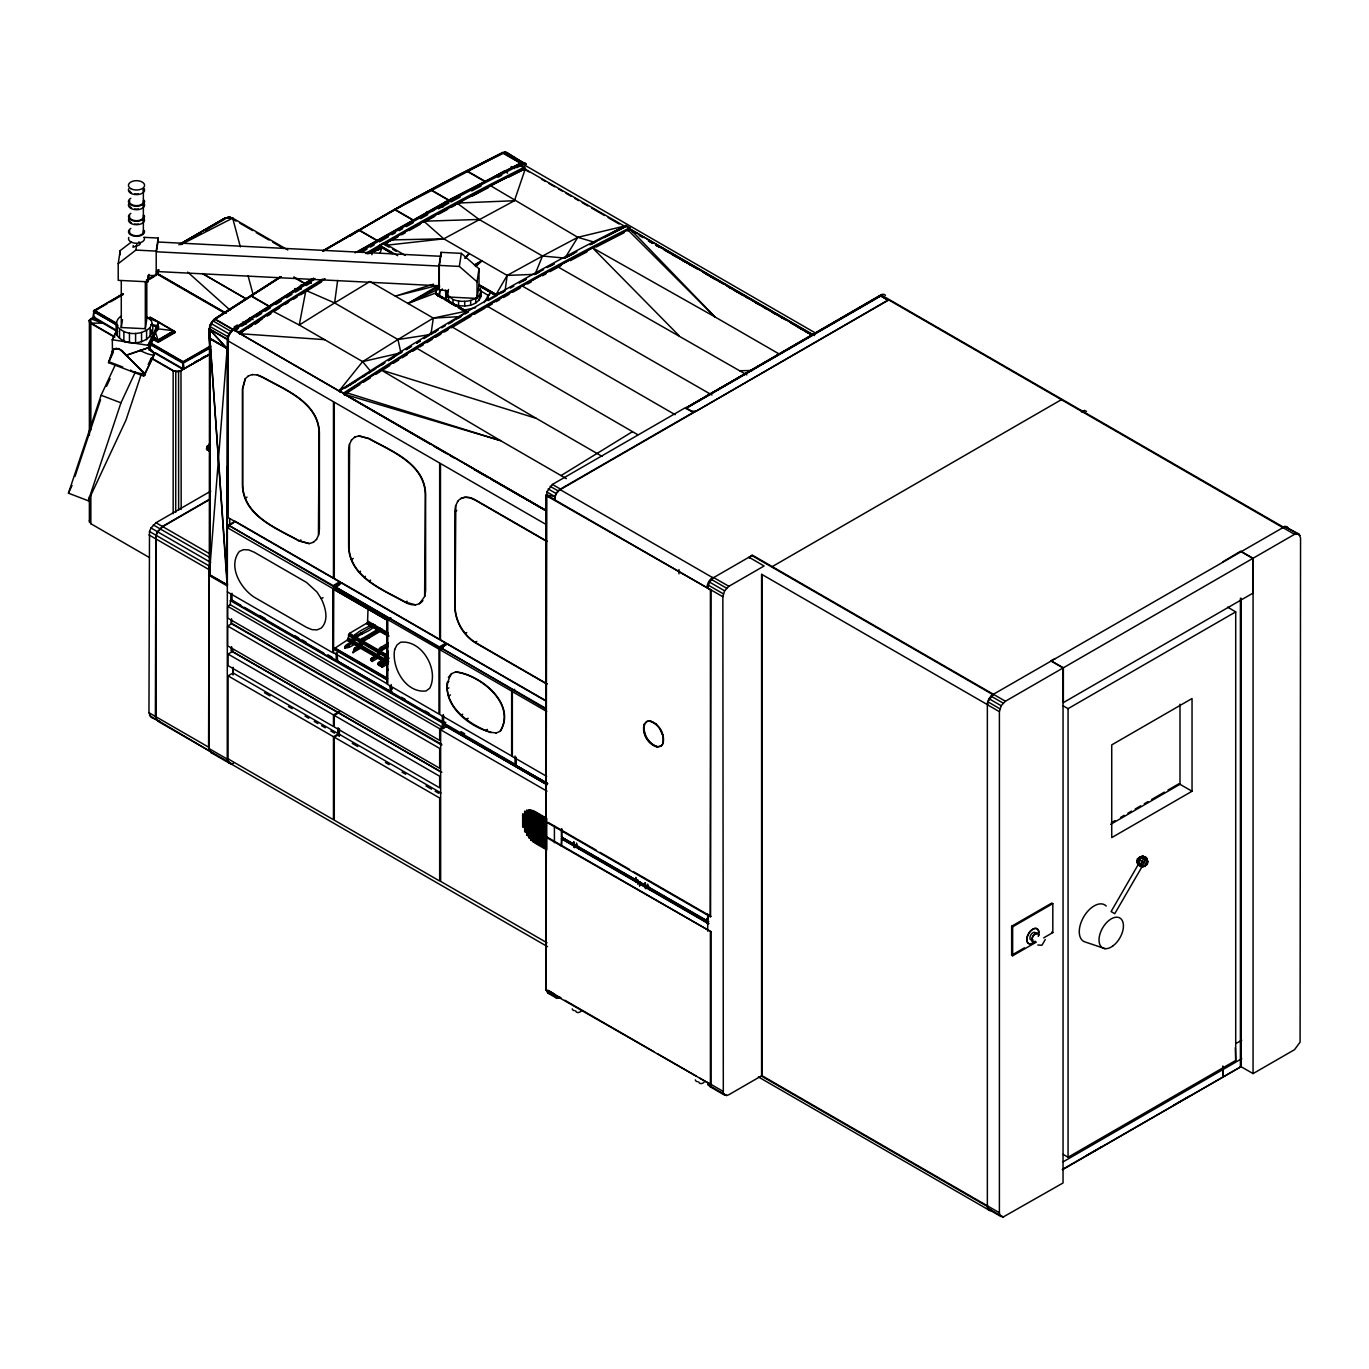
<?xml version="1.0" encoding="UTF-8"?>
<svg xmlns="http://www.w3.org/2000/svg" width="1369" height="1369" viewBox="0 0 1369 1369"><rect width="100%" height="100%" fill="white"/><g stroke="black" fill="none" stroke-linecap="round" stroke-linejoin="round"><path stroke-width="1.5" d="M149.375 557.525L90.85 523.728L89.379 520.562M114.62 337.168L90.85 323.443L89.379 320.278L91.038 323.084L114.825 336.825M112.48 351.696L112.292 339.734L147.938 345.279C150.436 345.125 148.964 349.163 149.409 345.844L158.359 326.267L158.547 327.362L157.675 328.646L157.863 325.754L150.881 324.521M227.459 584.991L209.731 574.74L209.799 338.092L227.459 584.991L209.337 574.826L210.107 559.562M279.601 277.462L214.882 318.926L212.058 321.647L209.286 329.09L227.151 585.162L227.305 466.846M427.214 211.528L427.214 213.838L427.214 211.99M880.951 295.55L685.612 408.338L880.524 295.516L886.992 299.554L880.643 296.08M561.222 846.11L561.632 838.53L708.92 923.562M639.545 885.846L639.597 881.636M524.378 168.37L525.388 168.627L514.436 200.73L443.796 238.822L385.117 245.393L390.61 239.934L423.825 221.213L523.831 168.404L625.171 226.57M209.885 499.052L162.415 526.466L157.452 531.702L155.912 535.211L155.381 716.432L157.76 721.172L230.985 763.372L227.716 761.489L227.254 759.093L227.459 339.238L209.594 328.919L209.337 338.365L227.151 348.701L209.286 329.09L208.995 338.211L218.373 343.448M390.576 241.115L390.61 239.934L443.796 238.822L507.163 275.409L535.005 274.33L538.736 272.311M529.033 171.929L525.354 169.807L525.388 168.627L523.369 168.558L523.334 169.722A3118.377 1800.389 -60 0 0 508.601 177.2M210.159 555.438L209.491 574.381L210.141 557.388M210.176 563.925L209.731 574.74L209.799 338.092L210.176 346.562M210.141 566.082L209.799 574.552L209.714 456.442M466.35 312.218L466.401 311.122L436.232 293.531L436.283 290.194L439.158 285.009L407.979 303.456L436.009 292.915L436.283 290.194L407.979 303.456L437.361 287.524C433.254 297.467 442.273 279.413 437.241 288.534L439.175 285.385M441.759 297.98L435.89 293.941M373.104 624.726L374.764 624.948C370.691 633.744 353.698 632.906 353.887 644.423C346.1 650.72 339.444 647.332 350.875 642.437C353.065 632.221 364.667 629.107 373.155 624.007M379.932 628.679L381.592 628.884L380.77 631.058L363.007 641.513L361.416 647.725L352.877 652.637L354.485 648.239L358.302 645.843L360.406 639.717L379.983 627.96M210.381 345.998L183.189 361.69L182.898 369.271L209.371 354.451M371.889 254.72L372.18 250.595L382.088 247.31L391.26 252.598M516.746 167.702A3118.924 1800.714 -60 0 1 520.511 165.82L520.596 164.725L524.618 167.035L524.515 168.13A3118.924 1800.714 -60 0 0 383.457 244.23M625.804 225.457L590.022 243.648A3120.379 1801.553 -60 0 0 375.705 367.388L339.906 390.507L344.03 393.81A3118.924 1800.714 -60 0 1 629.723 228.863L629.826 227.767L625.804 225.457L625.701 226.552A3118.924 1800.714 -60 0 0 606.929 236.084M300.889 288.705L299.914 286.771L301.026 288.979M300.769 287.404L300.085 288.397L299.64 287.062L299.64 288.91M309.685 283.109L310.438 280.902L311.071 283.195L311.071 281.329M310.712 282.579L309.822 281.552M446.636 726.186L546.351 784.334L446.499 726.751L443.488 724.423L445.798 722.284M239.301 332.735L239.216 333.642L272.722 311.139L325.052 278.711M139.843 350.259C149.255 355.529 162.175 358.507 148.28 347.315M207.66 445.507L207.643 445.729A3.97 2.293 -60 0 0 206.736 449.665M630.151 230.266L630.27 229.188L627.721 229.77C530.796 278.643 436.831 333.317 345.844 392.509L344.44 395.213L345.844 393.673A3118.924 1800.714 -60 0 1 359.927 384.552M318.429 535.005L319.114 433.203C318.412 402.366 284.872 389.857 262.489 377.331L257.304 375.123M349.608 444.463L348.924 546.265C349.625 577.102 383.149 589.611 405.532 602.138L415.577 604.824M424.63 596.336L425.314 494.517C424.612 463.697 391.089 451.171 368.706 438.645L358.661 435.958M547.087 683.867L475.197 642.369C463.526 634.857 455.791 621.458 455.124 607.596L455.809 505.777M239.301 333.403L272.722 311.139L299.263 325.018L334.601 302.943L337.63 280.44M604.208 237.59L624.76 227.083L624.76 226.005L577.804 237.316L542.5 256.037L507.163 275.409L505.058 291.032L495.544 294.13L480.759 286.121L495.646 295.276L499.394 294.044M227.151 585.162L227.545 336.723L232.747 329.245L311.875 278.865M227.459 339.238L228.999 333.848L232.764 329.587L313.689 278.112M239.199 333.078L338.982 391.055L362.631 361.604L397.968 339.529L430.91 334.464L433.323 318.087L369.955 281.501L334.601 302.943L305.869 290.399L299.263 325.018L362.631 361.604L370.948 371.683L362.066 377.057M546.83 491.933L554.873 496.571L546.368 494.979L711.007 590.022L710.408 916.785L545.769 821.742L545.769 495.321L554.411 499.497L556.173 493.559L560.434 489.058L693.535 412.223L685.51 407.586L552.391 484.438L546.83 491.933L545.769 989.924L546.368 836.681L711.007 931.741L711.007 1084.624L545.769 989.924M149.033 274.365L147.903 281.826L118.213 280.337L118.213 263.687L120.181 250.613L131.441 241.971M146.808 280.833L146.808 318.943L145.319 328.731L121.276 327.533L122.474 319.679M118.213 263.687L135.89 250.082L136.746 244.486M147.903 281.826L147.903 275.563L156.203 275.46L156.203 251.109L158.171 238.052L143.967 237.333M156.203 275.46L157.041 269.847M439.038 265.398L441.023 252.341L461.336 253.368L479.013 268.752L479.013 285.385L477.028 298.459L447.338 296.953L447.338 290.69L439.038 289.749L439.038 265.398L459.351 266.425L477.028 281.809L477.028 298.459M439.295 266.082L440.784 256.294L157.931 242.005L156.442 251.793L439.295 266.082L439.295 285.796L156.442 271.507M439.038 289.749L439.603 286.001M447.338 296.953L448.467 289.492M459.351 266.425L461.336 253.368M477.028 281.809L479.013 268.752M160.036 721.617L151.018 717.27L148.964 712.719L149.495 531.497L151.018 527.989L155.98 522.753L210.775 491.129M156.237 719.409L156.237 535.399L157.76 531.891L162.74 526.637L210.21 499.24M229.017 762.995L210.758 752.437L208.584 747.149L209.115 565.927L156.237 535.399M748.946 557.217L764.107 565.979L728.873 586.308L713.711 577.564L709.45 582.065L707.687 588.003L722.849 596.747L723.311 1093.626L726.563 1095.508L728.873 1094.704L762.345 1075.384M722.849 596.747L724.612 590.809L728.873 586.308M1241.016 598.356L1241.016 1066.656L1253.063 1073.604L1294.526 1049.681L1300.088 1042.168L1300.55 537.812L1298.787 533.91L1284.789 526.569L993.381 694.288L987.819 701.801L987.357 704.71L999.404 711.675L999.404 1212.763L999.866 1215.159L1003.118 1217.041L1063.046 1182.97L1063.046 667.969L1050.998 661.022M999.404 711.675L1001.167 705.737L1005.428 701.236L1063.046 667.969M880.729 295.482L685.647 408.099L880.969 294.797A8.505 4.911 -60 0 1 885.469 295.396M443.488 206.839L442.683 204.409L442.204 206.77M443.488 204.991L443.214 206.291L442.683 204.409L442.273 206.462L442.273 204.597M210.501 353.578L180.982 370.605L175.78 371.427L175.711 512.451M660.782 746.225L657.223 747.029C647.982 744.582 641.616 733.544 644.114 724.321L646.579 721.634M644.405 724.133C641.907 733.373 648.29 744.411 657.531 746.858M650.138 720.83L649.539 721.172C658.78 723.619 665.163 734.674 662.664 743.897L661.09 746.054L657.822 746.687C648.581 744.24 642.215 733.185 644.713 723.961L646.887 721.463L650.138 720.83L656.555 724.235M208.995 338.211L209.731 325.155L214.574 318.755L280.303 276.76M334.412 647.657L387.615 678.374L386.811 679.76L333.608 649.043L347.658 639.785L349.574 633.351L367.525 622.724L368.039 608.606M1145.066 857.473L1142.396 855.933L1137.485 858.774L1136.732 861.614L1137.913 864.695L1138.375 859.287L1140.326 857.131M117.683 325.719L93.759 311.328L94.461 310.455L116.639 323.272M333.403 589.132L334.19 587.746L387.803 618.685L386.794 619.969L387.222 683.85L333.403 652.637L333.403 589.132L386.999 620.071L387.068 683.781M333.403 652.637L333.591 589.252L337.972 585.795M344.646 647.896L353.082 642.831L354.092 638.621L356.693 635.37L374.764 624.948M353.082 652.756L354.28 650.207L359.91 646.784L360.903 642.557L363.521 639.323L381.592 628.884M379.778 657.052L372.146 661.449C366.841 657.924 377.776 656.863 377.981 652.996M372.146 661.449C372.043 657.12 379.059 657.959 379.572 653.92M377.981 652.294L379.487 648.41L388.214 642.9M379.572 653.218L381.078 649.351L388.009 644.885M387.016 661.227L379.384 665.625C374.062 662.1 385.014 661.039 385.202 657.171M386.999 620.071L387.222 618.908L334.395 587.849M379.384 665.625C379.281 661.295 386.28 662.134 386.811 658.095M388.3 663.725L382.191 667.251C376.869 663.725 387.821 662.664 388.009 658.78M382.191 667.251L383.388 664.701L388.42 661.809L386.811 660.868M385.202 656.47L388.214 651.25M386.811 657.394L388.317 653.509L386.708 652.585M387.975 669.236L387.803 670.502M521.178 164.502L521.777 163.459A8.505 4.911 -60 0 1 526.261 164.058M1045.283 939.493L1041.963 945.243L1037.788 945.021M443.214 206.291L443.556 204.683M310.643 281.843L310.438 282.75L310.438 280.902L310.934 282.904L310.934 281.056L310.044 281.877M442.273 206.462L443.214 204.443L442.683 206.257M123.056 293.599L93.657 310.917L122.662 294.181M1142.841 856.19L1146.846 858.5L1146.401 863.925L1141.849 867.022L1114.76 913.688L1111.098 911.566L1138.067 864.849L1142.276 867.279L1147.273 864.421L1148.043 861.597L1145.22 856.686L1139.932 856.908L1137.913 859.013L1137.091 861.82L1138.529 865.105L1138.512 862.641L1141.352 857.73L1145.22 856.686L1147.085 858.637L1146.846 864.181L1144.826 866.286L1141.352 866.68M151.257 320.414L150.042 317.009L174.034 331.007L158.308 340.128L152.421 336.962M344.851 648.016L345.724 646.151L349.266 645.227L349.266 647.075M117.683 331.743L93.657 317.882L93.759 310.523M108.51 362.648L113.901 349.061L119.189 348.684L144.601 373.241L144.618 375.26L142.941 375.808L108.51 362.648L113.079 352.74M112.48 350.909L108.87 361.724L122.714 367.012M141.315 374.113L125.999 420.078L88.318 500.78L68.45 493.182L101.101 395.247L115.458 364.513M74.97 476.48L100.553 399.731M88.318 500.78L120.951 402.845L135.309 372.094M149.324 350.122L155.98 330.134M157.315 326.147L158.65 322.143L146.723 317.591M153.687 355.546L154.423 353.835M886.992 300.821L886.992 299.212M379.932 253.333L382.088 247.31L390.832 252.478M436.181 291.186L437.361 288.003M207.438 448.861L207.917 447.595M392.287 688.436L390.627 691.807L390.216 685.664M157.897 340.128L174.034 331.007M158.667 269.915L157.093 273.817L158.701 269.693L157.161 273.526L225.286 312.868M280.611 276.932L212.794 320.757L209.679 326.404L227.836 336.688M535.005 274.33L542.5 256.037L564.935 258.108L574.296 253.179M442.307 288.945L439.774 291.546L438.097 296.354M1137.69 864.575L1138.512 862.641M89.379 321.972L90.953 318.652L94.632 316.53M245.41 378.717L242.724 388.745L242.724 484.951C243.408 515.788 276.949 528.297 299.332 540.823L309.377 543.51M351.611 440.031L349.3 444.634L348.616 450.23L348.616 546.453C349.317 577.273 382.858 589.782 405.241 602.309C410.717 605.697 418.743 606.279 422.918 600.58M316.427 539.437L318.72 534.834L319.405 529.238L319.405 433.032C318.72 402.195 285.18 389.686 262.797 377.159L257.594 374.952L252.461 374.644M457.811 501.345L455.518 505.948L454.833 511.561L454.833 607.768C455.501 621.629 463.218 635.028 474.906 642.54L546.779 684.038M1139.675 865.773L1144.621 857.216L1146.264 858.158M94.256 317.3L116.382 330.271M145.679 315.674L151.189 320.586C160.532 342.318 127.283 350.122 116.913 335.165C116.091 328.56 114.363 319.696 121.499 315.982M150.128 336.842L150.128 327.567L151.719 324.128M479.253 300.136L479.253 295.499L480.861 292.059L480.314 288.517L480.861 296.697C476.617 307.118 462.192 307.358 453.002 304.209L453.002 299.571L446.037 293.822L445.507 290.279L446.037 298.459L448.638 301.693L448.638 297.056M112.292 339.734L117.34 328.936M112.48 339.923L116.913 330.425M112.292 351.303L113.901 349.061M113.713 349.454L116.365 348.239M116.177 348.633L119.189 348.684M144.806 374.404L121.653 350.259M106.542 386.315L110.102 378.717M68.45 493.182L72.044 485.499M147.938 345.279L158.65 322.143M126.547 355.375L149.17 347.435L126.718 354.982M149.495 346.254L148.622 348.034M158.359 327.756L158.547 326.866M148.177 364.599L150.795 358.986M154.235 354.229L154.012 353.065M143.642 375.927L154.218 354.691M153.876 355.153L144.258 375.722C147.749 373.788 132.348 372.898 130.62 370.041M133.272 245.581L133.015 247.31L136.558 245.684A3.696 2.139 0 0 0 139.997 244.247A3.696 2.139 0 0 0 138.817 241.902M442.615 206.103L442.546 205.145M391.876 688.196L390.336 691.636M91.038 323.084L102.897 323.204L90.85 318.806L90.85 429.986M175.78 371.427L173.161 370.965L173.161 513.734M149.221 343.345L183.395 362.734M1082.04 410.871L1081.442 411.915L1084.607 410.392L1086.524 411.487M1282.548 527.595L1283.078 526.962A8.505 4.911 -60 0 1 1287.562 527.561M386.914 619.438L387.598 618.566M564.935 258.108L577.804 237.316L594.865 242.347L591.117 244.315M507.163 275.409L495.646 295.276L478.996 285.659M443.864 724.321L547.651 783.41M208.653 444.531L209.56 443.864M379.932 649.95L381.78 650.515L388.009 646.75M487.484 296.731L490.598 292.162M487.792 296.902L490.906 292.333M987.751 1206.346L987.391 1207.253A8.505 4.911 -60 0 0 990.215 1210.761M210.141 352.74L209.491 337.921L227.459 348.53M465.409 258.433L469.139 253.47L464.81 258.091M1142.054 867.159L1143.423 865.482M448.347 677.45L451.359 673.788L455.843 671.837C480.69 674.643 517.003 704.162 500.369 731.183L495.869 733.134M451.65 673.616C434.332 700.517 471.193 730.858 496.177 732.963M500.061 731.371C516.695 704.333 480.382 674.814 455.535 672.025M484.061 302.669L488.391 295.499L478.945 289.852M93.366 311.208C95.402 307.991 92.117 316.427 93.657 317.882M89.379 435.342L89.379 320.278L90.953 318.652M174.907 331.983L158.256 341.6L152.489 338.519M152.489 339.204L158.256 342.301L174.907 332.684M462.277 315.195L466.401 311.122L436.762 295.122L436.232 293.531M475.745 266.579L481.82 260.777L474.427 264.919M248.593 375.756L245.102 378.888L242.416 388.916L242.416 485.122C243.117 515.959 276.641 528.468 299.041 540.995L309.069 543.681L313.535 542.227M351.32 440.202L354.811 437.07M313.227 542.398L316.718 539.266M457.52 501.516C461.729 495.8 469.704 496.417 475.197 499.788L547.087 541.285M419.427 603.729L424.938 596.148L425.622 590.552L425.622 494.346C424.92 463.509 391.38 451 368.997 438.474L358.969 435.787L354.503 437.241M524.909 168.438L523.797 169.585M475.899 266.048L481.82 260.777L474.598 265.192M281.415 276.675L214.899 319.268L211.134 323.529L209.286 329.09L227.151 348.701L209.337 574.826L209.491 337.921L210.176 354.742M116.365 322.348L116.913 325.89C124.322 335.884 141.366 335.73 150.128 327.567M453.002 299.571C461.61 302.532 472.459 302.207 479.253 295.499M228.691 759.179L228.093 760.308A8.505 4.911 -60 0 0 233.483 763.337M334.019 588.191L387.102 619.558M1140.89 866.474L1145.579 860.177L1145.22 856.686L1143.817 856.754M628.987 230.009L627.721 230.933L627.721 229.77L714.926 316.906L779.731 354.314M350.276 236.067C398.961 204.7 451.325 179.134 502.834 152.678L506.821 152.575L525.918 164.468L520.545 161.371M474.906 265.689L481.82 260.777M255.336 324.145L258.809 321.766M267.52 315.845L271.011 313.467L267.52 315.64M238.377 328.44A3118.924 1800.714 -60 0 0 234.801 330.768L234.715 329.775L270.497 306.656A3120.379 1801.553 -60 0 1 315.127 278.9M324.504 279.122A3118.924 1800.714 -60 0 0 238.822 333.078L238.719 332.102L274.519 308.966A3120.379 1801.553 -60 0 1 322.725 279.054M343.927 392.835L379.709 369.716A3120.379 1801.553 -60 0 1 594.026 245.975L629.826 227.767M243.134 331.349L239.643 333.591L239.609 332.445M248.354 327.978L251.845 325.736M255.318 323.495L262.3 319.011M349.797 385.305L355.084 381.9M362.135 377.365L365.66 375.089M372.71 370.571L376.235 368.364M381.523 365.027L385.048 362.819M388.574 360.595L393.861 357.275M561.05 475.573L632.478 431.663M406.217 349.608L411.504 346.357M416.792 343.123L420.317 340.949M546.265 709.364L440.767 647.759L447.304 643.755L546.111 700.791M334.601 302.943L397.968 339.529L433.323 318.087L466.401 311.122M338.982 391.055L340.008 391.842L338.982 391.055L358.524 379.213M430.91 334.464L436.198 331.315M448.553 323.94L452.078 321.818M455.603 319.713L459.145 317.608M322.981 250.698L406.593 202.595L454.594 176.875L502.543 152.507L505.657 152.13L454.884 177.046L406.884 202.766L322.827 251.006M323.289 250.869L358.866 229.838M366.943 253.693L382.088 247.31L372.608 251.4L372.573 250.493M322.827 251.366L394.888 209.748L502.817 153.037L520.682 163.356L524.464 163.253L525.628 164.759M355.101 252.854L448.792 200.045L520.716 162.997L524.686 162.894M356.915 252.153L448.775 200.387L520.682 163.356M178.86 244.794L224.961 218.099L230.266 217.329L232.884 218.253M181.136 244.418L184.815 242.296M188.494 240.174L201.363 232.747M205.042 230.625L225.252 218.937M146.329 280.166L157.897 273.834L226.296 313.313M147.031 280.115L157.897 273.834M96.07 310.215L107.039 303.798M110.564 301.847L123.364 294.386M148.639 279.875L154.184 276.589M234.031 327.003L237.419 325.035M492.241 177.919L504.117 171.074L507.642 173.11M392.287 253.693L379.658 246.42L379.658 245.256L383.679 242.946L405.31 255.421M374.49 251.588L381.848 247.344M210.792 346.34L183.052 362.135L149.512 342.832M209.269 347.897L182.95 362.699M209.371 348.428L182.898 363.247L149.118 343.859M194.278 362.477L197.906 360.389M201.517 358.302L205.145 356.197M210.706 353.921L178.637 371.803L173.161 370.965L151.206 358.284M245.41 498.094L247.019 497.169M228.366 525.114L235.092 521.23L339.888 581.739L333.163 585.624L228.366 525.114L333.163 586.343L340.197 582.287M228.366 525.833L233.637 522.787M230.214 526.021L227.357 527.664L332.77 588.516L339.563 584.649M299.332 540.823L300.94 539.899M230.368 600.58L442.375 722.986L442.375 727.144L230.368 604.756L230.368 600.58L232.011 599.434L232.011 593.273M227.665 606.313L439.671 728.719L439.671 740.424L227.665 618.018L227.665 606.313L230.368 604.756M231.378 619.524L231.378 623.186L231.583 618.856M227.665 626.027L439.671 748.415L439.671 768.249L227.665 645.843L227.665 626.027L231.583 623.768L441.742 745.095M351.611 559.408L353.219 558.484M455.124 511.373L456.733 510.449M358.969 572.139L360.56 571.215M334.566 586.428L341.292 582.544L446.089 643.054L439.363 646.938L334.566 586.428L439.363 647.657L446.397 643.601M334.566 587.147L341.6 583.091M321.219 598.664L317.026 592.058L306.502 582.407L254.104 552.152L248.61 549.893L243.579 549.636L239.387 551.416C227.648 566.184 240.448 588.157 254.104 597.124L306.502 627.378L311.995 629.637L317.026 629.877L321.219 628.114C329.21 620.225 325.497 607.511 321.219 598.664L323.033 597.62M231.378 647.349L231.378 650.994L441.742 772.219M228.058 654.074L333.471 714.926L333.471 726.511L228.058 665.659L228.058 654.074L233.483 650.942M363.812 577.256L365.403 576.332M368.997 581.038L370.605 580.114M880.951 295.909L685.903 408.51L692.543 411.812L695.64 411.47L886.376 301.009M228.058 675.858L233.089 672.966L338.485 733.818L333.471 736.71L228.058 675.858L228.058 758.854L333.471 819.706L333.471 736.71M560.229 489.64L888.789 299.965L1294.526 534.338L1298.787 533.91M405.532 602.138L407.141 601.213M387.769 619.592L438.97 649.146L438.97 714.053L387.769 684.5L387.769 619.592L390.849 617.813M230.813 593.975L230.813 600.135L336.209 660.987L337.424 660.303M465.169 633.453L466.778 632.529M438.97 649.146L443.59 646.476M440.767 648.478L447.595 643.584M439.774 649.608L511.647 691.105L511.647 756.013L439.774 714.515L439.774 649.608L442.854 647.828M333.471 714.926L338.879 711.794M334.276 715.388L439.671 776.24L439.671 787.825L334.276 726.973L334.276 715.388L339.683 712.256M475.197 642.369L476.806 641.428M391.192 684.517L391.192 692.731L392.39 692.029M334.276 737.172L439.671 798.024L439.671 881.02L334.276 820.168L334.276 737.172L339.29 734.28L440.989 792.993M448.895 681.471L447.098 682.515C445.216 708.269 469.892 724.783 491.129 732.706M447.098 688.915L448.895 687.871M448.656 695.948L450.469 694.904M391.192 692.731L442.375 722.284L443.59 721.583L443.59 715.422M442.375 722.986L444.395 722.045M460.891 715.251L462.688 714.207M439.671 728.719L442.375 727.144M547.001 942.779L440.647 881.379L440.647 729.78L446.499 726.391L547.343 784.625M511.647 691.105L514.727 689.326M466.367 719.324L468.181 718.28M545.769 495.321L711.007 590.022M485.653 730.447L487.45 729.42M772.236 566.612L1061.437 399.645M443.18 714.532L443.18 722.746L515.052 764.244L516.267 763.543L516.267 757.382M646.887 721.463L649.847 721.001C659.088 723.448 665.454 734.503 662.955 743.726L661.09 746.054M660.474 730.002L662.664 735.016M522.667 826.739L523.865 827.424L523.865 814.452L522.667 813.751L522.667 826.739L525.576 825.045M526.671 835.141L527.886 835.826L527.886 810.688L526.671 809.986L526.671 835.141L529.598 833.447M530.693 839.916L531.891 840.6L531.891 810.534L530.693 809.849L530.693 839.916L533.619 838.222M561.427 829.084L561.427 837.041L708.731 921.611M1063.354 667.798L1252.772 558.432L1252.772 593.239L1063.354 702.605L1063.354 667.798L1050.998 660.679L1055.208 658.592M1241.016 551.313L1253.063 558.261L1294.526 534.338M1063.165 705.839L1068.06 708.663L1235.711 611.875L1227.617 607.134M545.769 837.041L711.007 931.741M1111.457 822.701L1115.102 820.596M1120.578 817.43L1124.24 815.325M1127.885 813.22L1131.53 811.115M1135.192 809.011L1140.651 805.845M1144.313 803.74L1147.958 801.635M1151.603 799.513L1164.386 792.138M1168.031 790.033L1178.983 783.718L1192.04 791.248L1192.04 698.515L1111.731 744.89L1111.731 837.606L1192.04 791.248M1110.635 824.343L1179.992 784.3L1179.992 704.214M1036.384 942.094L1012.649 955.784L1011.657 955.203L1011.657 926.231L1051.803 903.044L1052.812 903.626L1052.812 932.597L1043.674 937.868M1011.657 926.231L1012.649 926.813L1052.812 903.626M1013.471 954.159L1024.423 947.827M1236.173 1043.383L1241.769 1040.149M1063.165 1154.409L1068.06 1157.233L1235.711 1060.462L1235.711 611.875M1063.148 1161.819L1241.769 1058.682M1062.293 1169.502L1240.725 1066.827L1240.725 598.527M1062.601 1169.674L1240.725 1066.827M510.329 288.089L513.854 286.121M519.142 283.178L526.192 279.242M598.595 240.311L624.76 226.005M549.962 266.219L553.709 264.183M180.776 244.675L232.679 218.133L287.764 249.928M520.596 164.725L484.814 182.916A3120.379 1801.553 -60 0 0 359.79 252.187M524.618 167.035L488.836 185.243A3120.379 1801.553 -60 0 0 365.591 253.453M525.388 168.627L490.222 185.517L577.804 237.316M208.516 450.641L206.702 449.426A3.748 2.156 -60 0 1 207.54 445.712M691.636 411.47L695.64 411.111M546.368 989.342L548.148 993.244L556.173 997.881L560.434 997.453M374.199 251.075L380.12 249.09L372.608 251.4M174.907 331.811L150.47 317.642L149.666 318.344M228.691 339.58L228.093 339.153A8.505 4.911 -60 0 1 233.483 329.895L234.082 330.254M555.044 499.137L554.445 498.71A8.505 4.911 -60 0 1 559.835 489.452L560.126 489.383M707.619 587.233L707.02 586.805A8.505 4.911 -60 0 1 712.41 577.547L712.701 577.461M475.625 307.683L463.047 310.387M345.108 393.896L345.844 392.509L500.575 440.647L566.39 478.654M433.477 284.153L395.299 296.132L437.156 285.505M248.302 375.927L252.752 374.473M460.703 498.556L464.861 497.272L469.704 497.751L474.906 499.959L546.779 541.457M337.613 660.868L337.014 653.081M749.271 557.97A8.505 4.911 -60 0 1 751.821 555.489L752.129 555.403M391.226 691.824L336.928 660.816L336.825 652.979M987.716 704.333L987.357 703.82A8.505 4.911 -60 0 1 992.747 694.579L993.346 694.922M362.631 361.604L400.912 352.843L397.968 339.529M498.71 293.496L495.544 294.13L478.928 284.53M300.29 285.317L305.852 284.478M94.461 310.455L116.245 323.614M433.323 318.087L460.908 316.564M514.436 200.73L457.024 203.074L479.133 219.451L542.5 256.037M479.133 219.451L423.825 221.213L443.796 238.822M739.705 370.759L752.471 370.469M230.266 217.329L224.858 218.253L180.52 243.853L224.961 218.099L232.679 218.133L240.362 246.882M227.545 218.184L230.197 218.184M230.334 217.397L227.442 217.277L232.679 218.133M135.89 250.082L156.203 251.109M239.609 333.677L324.607 339.649M154.167 326.198L158.359 327.259M124.784 341.891L128.891 342.558M210.758 752.437L212.708 752.813M548.148 993.244L550.098 993.62M707.687 1082.485L708.149 1084.881L711.401 1086.764M987.357 1205.815L987.819 1208.211L991.07 1210.093M430.14 444.086L344.372 394.238L500.575 440.647L381.027 369.921L536.272 418.366L602.086 456.373M149.118 349.899L182.898 369.271M1105.125 948.666L1085.412 942.077A21.065 12.167 -60 0 1 1083.632 917.008A21.065 12.167 -60 0 1 1106.22 906.021M101.101 395.247L120.951 402.845M557.303 266.527L746.824 374.866M445.096 299.879L455.398 305.8M443.488 724.423L547.121 783.718M443.539 724.013L547.514 783.581L443.796 724.098M635.712 233.449L631.982 231.31M639.272 235.519L643.122 237.676M648.701 240.858L652.397 242.98M656.11 245.102L661.672 248.285M665.385 250.407L669.099 252.529M672.795 254.651L813.682 335.302M522.051 285.899L712 395.025M474.068 469.55L487.039 476.977M490.735 479.099L544.468 509.918M1284.789 526.569L1300.088 535.416M880.969 294.797L1283.078 526.962M1252.772 558.432L1240.417 551.313L1223.047 561.684M504.939 152.096L524.464 163.253M516.969 159.317L506.821 152.575M508.378 154.543L523.848 163.715M521.777 163.459L816.181 333.437M502.543 152.507L520.716 162.997M518.851 162.757L522.428 164.81M520.511 165.82L524.515 168.13M627.053 227.322L629.723 228.863M679.229 335.833L592.537 247.806L714.926 316.906L630.27 229.188L814.521 335.559M648.41 240.79L652.055 242.895M655.7 245L659.362 247.105M663.007 249.209L675.79 256.568M679.435 258.673L690.404 264.987M694.049 267.092L697.694 269.197M703.17 272.363L706.832 274.467M710.477 276.572L714.122 278.677M717.784 280.782L723.26 283.931M726.905 286.035L730.567 288.14M734.212 290.245L746.995 297.621M541.525 179.219L545.598 181.495M548.918 183.48L554.787 186.8M558.466 188.922L562.163 191.061M565.842 193.183L571.352 196.366M574.809 198.402L578.711 200.61M582.201 202.663L587.917 205.932M591.596 208.054L604.482 215.498M608.093 217.585L619.182 223.986M648.53 240.876L652.209 242.998M655.888 245.119L659.567 247.241M672.436 254.685L677.963 257.868M681.642 259.99L685.321 262.112M689.001 264.234L694.511 267.417M705.548 273.783L716.569 280.166M729.455 287.593L742.323 295.019M746.002 297.141L749.682 299.263M755.192 302.463L758.871 304.585M762.55 306.707L766.229 308.829M771.74 312.012L775.419 314.134M779.098 316.256L782.777 318.378M795.646 325.805L808.514 333.249M511.167 166.556L514.693 168.592M466.915 170.817L484.78 181.136M466.897 171.176L484.763 181.478M430.927 189.726L448.792 200.045M430.91 190.086L448.775 200.387M445.284 201.551L448.724 203.536M394.905 209.406L412.771 219.725M394.888 209.748L412.753 220.067M480.793 286.703L495.646 295.276M358.558 229.667L376.732 240.157M385.476 245.137L389.087 247.224M392.698 249.295L396.291 251.383M358.866 230.18L376.732 240.499M486.782 305.937L675.157 414.687M379.658 245.256L397.695 255.661M449.699 302.6L455.261 305.8M637.817 434.743L451.513 326.626M232.49 218.937L236.135 221.059M239.797 223.164L252.615 230.557M256.26 232.679L269.077 240.071M272.722 242.176L283.708 248.508M293.941 277.051L304.671 283.246M293.959 277.394L304.688 283.588M294.711 288.483L298.151 290.468M1005.428 701.236L752.454 555.198L713.112 577.906L559.835 489.452M751.821 555.489L992.747 694.579M991.07 696.154L1003.118 703.101M989.12 698.789L1001.167 705.737M987.819 701.801L999.866 708.748M250.818 295.567L268.683 305.886M250.835 295.909L268.7 306.228M202.441 273.629L246.523 299.092L202.578 273.543M552.391 484.438L560.434 489.058M550.098 486.286L558.124 490.923M711.401 579.429L726.563 588.174M548.148 488.921L556.173 493.559M709.45 582.065L724.612 590.809M249.569 317.591L253.094 319.627M708.149 585.076L723.311 593.821M242.518 322.091L246.044 324.128M157.794 274.502L224.43 312.936M234.715 329.775L238.719 332.102M214.574 318.755L232.747 329.245M214.899 319.268L232.764 329.587M233.483 329.895L546.402 510.569M344.372 394.238L544.776 509.935M1142.396 855.933L1147.29 858.757M212.794 320.757L230.779 331.315M1139.556 856.686L1148.043 861.597M210.912 323.426L228.999 333.848M1137.485 858.774L1147.273 864.421M1136.732 861.614L1145.203 866.509M208.995 328.919L227.151 339.409M546.026 524.447L440.476 463.509L440.476 640.162L546.026 701.099M149.923 342.472L183.189 361.69L183.994 369.1M117.802 325.189L93.657 311.841M155.245 352.723L183.001 368.757M151.411 357.942L173.367 370.605M1051.803 932.015L1052.812 932.597M1031.73 940.571L1033.732 941.718M440.767 647.759L546.265 708.646M546.676 711.452L512.348 691.619L512.348 756.544L546.676 776.36M333.591 589.252L386.794 619.969M368.039 621.286L388.214 632.94M367.902 622.005L388.077 633.659M379.641 629.449L381.249 630.373M367.525 622.724L387.701 634.377M372.334 626.198L373.942 627.122M379.162 630.134L380.77 631.058M366.995 623.306L389.018 636.003M366.43 623.614L388.437 636.311M360.509 633.197L362.118 634.121M367.337 637.133L368.945 638.057M380.993 647.075L382.584 648.016M379.487 648.41L381.078 649.351M355.084 634.446L356.693 635.37M361.912 638.382L363.521 639.323M380.479 649.282L382.071 650.207M349.574 633.351L388.094 655.58M354.571 636.636L356.18 637.578M361.399 640.589L363.007 641.513M378.374 650.326L379.983 651.25M385.613 654.502L387.205 655.426M349.009 633.915L387.53 656.162M155.98 522.753L162.415 526.466M162.74 526.637L210.141 554.017M348.582 634.651L388.95 657.959M348.359 635.438L388.728 658.729M377.81 653.783L379.418 654.707M385.048 657.959L386.64 658.883M153.294 524.926L159.728 528.622M160.036 528.81L209.286 557.234M352.073 639.665L353.681 640.589M358.9 643.601L360.509 644.525M348.359 637.988L388.728 661.278M352.073 640.35L353.681 641.291M358.9 644.303L360.509 645.227M376.766 655.084L378.374 656.008M384.005 659.259L385.596 660.183M348.171 638.895L388.539 662.202M351.919 641.154L353.527 642.078M358.746 645.09L360.338 646.014M347.658 639.785L384.347 660.97M350.875 642.437L352.483 643.379M357.703 646.39L359.311 647.315M346.956 640.418L381.814 660.543M151.018 527.989L157.452 531.702M157.76 531.891L210.655 562.419M371.752 657.976L373.361 658.9M378.973 662.151L380.582 663.075M381.797 663.777L383.388 664.701M371.153 658.506L372.762 659.43M378.374 662.682L379.983 663.606M381.181 664.307L382.79 665.231M149.495 531.497L155.912 535.211M370.708 659.276L372.317 660.2M377.93 663.452L379.538 664.376M380.753 665.077L382.345 666.001M370.554 660.063L372.146 660.987M377.776 664.239L379.384 665.163M380.582 665.864L382.191 666.789M148.964 534.92L155.381 538.633M155.707 538.821L208.584 569.35M227.254 585.915L208.995 575.374L208.995 748.535L227.254 759.093M334.002 648.016L387.205 678.733M333.711 648.53L386.914 679.246M227.357 591.887L332.77 652.739L332.77 588.516M259.751 615.451L265.295 618.651M294.883 635.746L298.579 637.868M302.292 640.007L305.989 642.147M328.166 654.964L331.88 657.086M401.528 697.317L405.19 699.422M425.297 711.024L428.959 713.146M460.977 731.628L464.656 733.75M231.583 599.879L240.79 605.201M244.486 607.34L323.751 653.099M327.448 655.221L443.59 722.284L443.59 728.599M445.712 725.399L545.581 783.051M440.647 729.78L547.001 791.179M231.378 623.186L441.742 744.394M548.233 822.461L596.319 850.217M600.016 852.357L629.62 869.452M633.317 871.574L711.007 916.426M561.427 837.041L708.338 921.85M561.239 838.752L708.526 923.801M231.378 650.994L441.537 772.338M264.491 692.731L270.018 695.914M288.448 706.558L292.127 708.68M305.03 716.124L308.709 718.246M314.237 721.446L317.916 723.568M321.595 725.69L325.292 727.829M330.819 731.012L334.498 733.134M352.278 743.401L357.805 746.601M385.442 762.55L389.121 764.672M402.024 772.116L405.703 774.255M425.964 785.943L431.492 789.143M435.171 791.265L438.867 793.387M148.964 712.719L155.381 716.432M155.707 716.62L208.584 747.149M149.495 715.525L210.655 751.701M228.999 762.738L547.48 946.612M999.404 1212.763L761.9 1075.64L761.9 574.432M987.819 1208.211L1003.118 1217.041M989.12 1209.7L1001.167 1216.665M758.409 1076.958L988.298 1209.683M547.976 990.266L554.411 993.98L556.173 997.881M709.382 1083.444L722.849 1091.23M548.233 990.643L561.17 998.121M564.867 1000.26L653.663 1051.512M657.36 1053.651L696.205 1076.085M699.901 1078.207L711.007 1084.624M546.83 991.738L558.124 998.258M708.149 1084.881L726.563 1095.508M709.45 1086.37L724.612 1095.132M750.64 299.725L761.592 306.057M765.237 308.162L778.003 315.537M781.665 317.659L785.31 319.764M790.786 322.93L794.431 325.035M798.076 327.14L801.721 329.262M805.366 331.366L810.842 334.532M464.861 463.68L545.102 510.089M630.27 229.188L810.876 334.258M433.785 446.208L446.551 453.618M450.213 455.74L453.858 457.862M515.959 765.562L547.378 783.787M416.262 347.948L536.272 418.366M436.831 294.044L451.633 303.045M453.259 304.055L464.724 311.191M119.017 349.078L121.465 350.652M505.366 151.959L507.694 153.482M187.69 272.123L230.095 310.13M208.721 451.188L207.797 449.152M149.118 346.049L157.863 325.754L158.274 326.849M148.092 347.709L153.841 353.459M1286.74 526.945L1288.041 528.451M506.598 152.952L507.762 154.44M488.254 299.914L488.254 295.276M180.982 370.605L181.187 509.456M436.762 295.122L436.009 292.915M647.691 884.134L649.916 890.021M576.469 843.013L578.693 848.9M299.794 287.336L300.085 288.397M390.524 691.756L390.422 685.783M248.046 275.648L252.974 294.13M89.379 320.278L89.652 321.698M178.569 371.427L178.637 510.312M151.189 329.861L151.719 333.403M645.364 882.663L645.792 886.924M573.748 841.781L574.176 845.991M574.176 847.274L573.748 843.064L574.141 847.171M644.936 884.117L645.364 888.293L644.97 882.902L645.364 887.232M573.714 841.867L574.141 846.11M645.501 884.648L645.911 888.84M574.278 843.526L574.689 847.719M339.906 390.507L340.008 391.5M209.799 338.092L210.107 346.562M209.491 337.921L210.124 354.862M1235.334 1047.661L1235.711 1060.462M209.594 328.919L209.731 338.28M707.071 922.757L707.02 918.531L706.934 922.809M635.849 881.636L635.798 877.426L635.712 881.687M1253.063 558.261L1253.063 1073.604M1240.417 598.356L1240.417 1066.656M1223.047 1066.331L1223.047 1077.027L1222.757 1066.16M1189.935 1095.816L1173.866 1105.074M1101.6 1146.811L1085.531 1156.086M1068.06 708.663L1068.06 1157.233M1012.649 926.813L1012.649 955.784M710.408 590.364L710.408 916.785M710.408 932.084L710.408 1084.967M707.995 914.697L707.995 919.335M707.687 914.098L707.687 931.142M678.973 569.555L678.973 573.833M639.734 881.687L639.734 885.914M637.732 879.634L637.732 884.169M561.838 828.861L561.838 836.801M561.632 838.53L561.632 845.751M554.411 825.593L554.411 842.654M546.744 818.388L546.744 849.909M515.754 758.648L515.754 764.758M515.052 756.03L515.052 764.244M480.861 292.059L480.861 296.697M475.727 298.425L475.727 303.062M470.679 300.461L470.679 305.099M464.724 301.385L464.724 306.023M458.581 301.077L458.581 305.715M446.037 293.822L446.037 298.459M442.375 716.124L442.375 722.284M441.023 252.341L441.023 256.397M439.774 291.546L439.774 294.626M383.679 242.946L383.679 244.093M354.485 648.239L354.485 650.087M339.392 728.702L339.392 735.957M339.084 728.873L339.084 736.128M338.177 728L337.886 735.444L337.886 728.171M336.209 652.773L336.209 660.987M233.175 667.387L233.175 674.643M232.884 667.559L232.884 674.814M231.583 646.716L231.583 650.891M229.77 519.039L229.77 525.456M183.497 369.271L183.189 361.69L182.402 369.1M174.77 331.674L174.77 332.821M158.171 238.052L158.171 242.108M157.213 329.553L157.213 330.716M146.603 330.477L146.603 339.752M145.319 282.168L145.319 328.731M143.369 202.629L143.369 188.905A7.102 4.09 0 0 1 143.369 191.027M143.369 217.688L143.369 203.981A7.102 4.09 0 0 1 143.369 206.103M143.369 232.764L143.369 219.04A7.102 4.09 0 0 1 143.369 221.162M141.555 332.513L141.555 341.788M135.599 333.437L135.599 342.712M129.456 333.129L129.456 342.404M123.877 331.623L123.877 340.898M121.276 280.953L121.276 327.533M120.181 250.613L120.181 254.788M119.514 329.108L119.514 338.383M116.913 325.89L116.913 335.165M90.85 493.901L90.85 523.728M89.379 496.69L89.379 522.256M1033.663 942.676A8.522 4.911 -60 0 1 1026.921 939.1A8.522 4.911 -60 0 1 1034.605 928.541A8.522 4.911 -60 0 1 1038.267 936.345M1032.928 939.664A4.261 2.464 -60 0 1 1029.916 937.936A4.261 2.464 -60 0 1 1032.928 932.717A4.261 2.464 -60 0 1 1035.939 934.462M1035.34 941.29A4.535 2.618 -60 0 1 1032.551 937.337A4.535 2.618 -60 0 1 1038.113 934.12M1035.34 941.65A4.963 2.875 -60 0 1 1031.832 939.613A4.963 2.875 -60 0 1 1035.34 933.521A4.963 2.875 -60 0 1 1038.849 935.557M1033.458 942.556A8.522 4.911 -60 0 1 1026.733 940.109A8.522 4.911 -60 0 1 1032.483 929.277A8.522 4.911 -60 0 1 1038.746 932.597M241.937 326.13A3118.924 1800.714 -60 0 1 250.852 320.363M256.208 316.923A3118.924 1800.714 -60 0 1 261.565 313.501M265.141 311.225A3118.924 1800.714 -60 0 1 270.48 307.82M275.836 304.431A3118.924 1800.714 -60 0 1 281.193 301.06M286.549 297.706A3118.924 1800.714 -60 0 1 291.905 294.369M295.482 292.145A3118.924 1800.714 -60 0 1 300.838 288.842M306.194 285.539A3118.924 1800.714 -60 0 1 309.77 283.349M363.367 251.246A3118.924 1800.714 -60 0 1 366.943 249.158M370.503 247.087A3118.924 1800.714 -60 0 1 374.079 245M379.435 241.902A3118.924 1800.714 -60 0 1 388.385 236.786M391.945 234.732A3118.924 1800.714 -60 0 1 395.521 232.713M399.098 230.677A3118.924 1800.714 -60 0 1 402.674 228.657M406.251 226.655A3118.924 1800.714 -60 0 1 413.387 222.634M420.54 218.664A3118.924 1800.714 -60 0 1 427.693 214.711M438.405 208.841A3118.924 1800.714 -60 0 1 447.338 203.981M451 201.996A3118.924 1800.714 -60 0 1 460.395 196.965M471.672 190.975A3118.924 1800.714 -60 0 1 481.067 186.03M497.974 177.268A3118.924 1800.714 -60 0 1 501.738 175.335M367.371 253.573A3118.924 1800.714 -60 0 1 381.677 245.256M345.364 388.009A3118.924 1800.714 -60 0 1 350.704 384.552M354.28 382.242A3118.924 1800.714 -60 0 1 361.416 377.656M368.552 373.087A3118.924 1800.714 -60 0 1 373.908 369.698M377.468 367.422A3118.924 1800.714 -60 0 1 382.824 364.051M388.18 360.68A3118.924 1800.714 -60 0 1 402.469 351.782M406.045 349.574A3118.924 1800.714 -60 0 1 411.402 346.271M416.758 342.986A3118.924 1800.714 -60 0 1 420.317 340.795M423.894 338.622A3118.924 1800.714 -60 0 1 429.25 335.371M434.606 332.137A3118.924 1800.714 -60 0 1 438.183 329.997M441.759 327.841A3118.924 1800.714 -60 0 1 445.336 325.702M450.692 322.519A3118.924 1800.714 -60 0 1 454.268 320.397M457.845 318.275A3118.924 1800.714 -60 0 1 461.421 316.171M464.981 314.083A3118.924 1800.714 -60 0 1 468.557 311.978M488.22 300.581A3118.924 1800.714 -60 0 1 497.152 295.482M500.729 293.445A3118.924 1800.714 -60 0 1 504.305 291.409M522.171 281.381A3118.924 1800.714 -60 0 1 525.747 279.396M534.68 274.467A3118.924 1800.714 -60 0 1 543.596 269.573M547.172 267.622A3118.924 1800.714 -60 0 1 554.325 263.755M567.485 256.705A3118.924 1800.714 -60 0 1 576.879 251.708M590.022 244.811A3118.924 1800.714 -60 0 1 597.534 240.91M143.369 230.642A7.102 4.09 0 0 1 136.506 235.793A7.102 4.09 0 0 1 129.661 230.642M138.355 224.071A7.102 4.09 0 0 1 134.675 224.071M131.492 223.01A7.102 4.09 0 0 1 129.661 221.162M144.241 237.453A8.009 4.62 0 0 1 136.506 243.271A8.009 4.62 0 0 1 128.772 237.453M144.241 230.505A8.009 4.62 0 0 1 134.436 236.17A8.009 4.62 0 0 1 130.842 228.435M144.327 188.768A8.094 4.672 0 0 1 136.506 194.638A8.094 4.672 0 0 1 128.686 188.768M143.369 200.507A7.102 4.09 0 0 1 136.506 205.658A7.102 4.09 0 0 1 129.661 200.507M138.355 193.936A7.102 4.09 0 0 1 134.675 193.936M131.492 192.875A7.102 4.09 0 0 1 129.661 191.027M144.327 203.827A8.094 4.672 0 0 1 136.506 209.714A8.094 4.672 0 0 1 128.686 203.827M144.327 200.353A8.094 4.672 0 0 1 139.929 205.795A8.094 4.672 0 0 1 129.884 204.238A8.094 4.672 0 0 1 130.791 198.265M143.369 215.566A7.102 4.09 0 0 1 136.506 220.734A7.102 4.09 0 0 1 129.661 215.566M138.355 208.995A7.102 4.09 0 0 1 134.675 208.995M131.492 207.934A7.102 4.09 0 0 1 129.661 206.103M144.241 218.903A8.009 4.62 0 0 1 136.506 224.721A8.009 4.62 0 0 1 128.772 218.903M144.241 215.429A8.009 4.62 0 0 1 134.436 221.093A8.009 4.62 0 0 1 130.842 213.359M210.09 450.606A2.995 1.728 -60 0 1 208.584 449.289A2.995 1.728 -60 0 1 209.868 446.157M208.653 446.585A3.833 2.208 -60 0 1 210.364 444.754M274.502 311.174A3118.428 1800.423 -60 0 1 279.738 307.871M284.957 304.568A3118.428 1800.423 -60 0 1 288.448 302.378M293.685 299.109A3118.428 1800.423 -60 0 1 297.176 296.936M300.667 294.78A3118.428 1800.423 -60 0 1 305.903 291.529M307.649 290.468A3118.428 1800.423 -60 0 1 321.595 281.911M368.723 253.778A3118.428 1800.423 -60 0 1 372.214 251.742M392.424 240.054A3118.377 1800.389 -60 0 1 397.951 236.905M401.647 234.801A3118.377 1800.389 -60 0 1 405.344 232.713M409.023 230.642A3118.377 1800.389 -60 0 1 420.095 224.448M423.791 222.394A3118.377 1800.389 -60 0 1 434.863 216.285M438.542 214.249A3118.377 1800.389 -60 0 1 447.766 209.235M451.462 207.232A3118.377 1800.389 -60 0 1 455.158 205.247M456.989 204.255A3118.377 1800.389 -60 0 1 462.534 201.277M471.74 196.366A3118.377 1800.389 -60 0 1 488.339 187.656M363.435 382.276A3118.924 1800.714 -60 0 1 370.469 377.776M375.756 374.421A3118.924 1800.714 -60 0 1 381.027 371.067M382.79 369.955A3118.924 1800.714 -60 0 1 389.84 365.523M393.365 363.315A3118.924 1800.714 -60 0 1 398.653 360.013M402.161 357.805A3118.924 1800.714 -60 0 1 407.449 354.537M412.736 351.268A3118.924 1800.714 -60 0 1 416.262 349.095M419.787 346.939A3118.924 1800.714 -60 0 1 423.312 344.783M426.837 342.644A3118.924 1800.714 -60 0 1 432.125 339.426M435.65 337.287A3118.924 1800.714 -60 0 1 440.938 334.104M444.463 331.983A3118.924 1800.714 -60 0 1 447.988 329.878M451.513 327.773A3118.924 1800.714 -60 0 1 470.919 316.307M474.444 314.254A3118.924 1800.714 -60 0 1 485.02 308.111M486.782 307.084A3118.924 1800.714 -60 0 1 492.361 303.884M496.074 301.745A3118.924 1800.714 -60 0 1 499.788 299.623M503.484 297.518A3118.924 1800.714 -60 0 1 509.063 294.352M512.776 292.264A3118.924 1800.714 -60 0 1 520.203 288.089M527.613 283.948A3118.924 1800.714 -60 0 1 531.326 281.877M542.466 275.751A3118.924 1800.714 -60 0 1 546.18 273.714M549.893 271.695A3118.924 1800.714 -60 0 1 561.016 265.672M570.291 260.692A3118.924 1800.714 -60 0 1 586.976 251.862M596.234 247.036A3118.924 1800.714 -60 0 1 624.024 232.781M574.261 1010.63A6.674 3.85 -60 0 1 572.242 1008.867M581.055 1011.246A6.674 3.85 -60 0 1 575.579 1010.784M697.334 1081.681A6.674 3.85 -60 0 1 695.315 1079.919M704.111 1082.297A6.674 3.85 -60 0 1 698.652 1081.835M394.683 649.471C391.312 667.576 405.772 693.484 426.118 690.951L429.746 688.196C439.295 669.903 421.994 639.648 400.621 642.232L396.993 644.97L394.683 649.471M432.228 210.398L433.511 210.484L432.228 210.398M173.863 330.716L158.308 340.128L152.541 336.688L158 339.871L155.091 331.315L159.112 329.005L173.863 330.716M464.502 311.139L458.957 307.939L464.519 311.139M987.357 704.607L761.592 574.261L761.592 1076.154L987.357 1206.5L987.357 704.607M333.471 401.733L228.058 340.881L228.058 517.533L333.471 578.385L333.471 401.733M439.671 463.047L334.276 402.195L334.276 578.847L439.671 639.699L439.671 463.047M535.912 812.125L534.714 811.441L534.714 842.962L535.912 843.663L535.912 812.125M537.914 813.289L536.716 812.587L536.716 844.125L537.914 844.81L537.914 813.289M539.934 814.452L538.719 813.751L538.719 845.272L539.934 845.974L539.934 814.452M541.936 815.599L540.738 814.914L540.738 846.436L541.936 847.137L541.936 815.599M543.938 816.763L542.74 816.078L542.74 847.599L543.938 848.301L543.938 816.763M545.957 817.926L544.742 817.225L544.742 848.763L545.957 849.447L545.957 817.926M533.91 811.15L532.695 810.448L532.695 841.627L533.91 842.311L533.91 811.15M529.889 810.345L528.691 809.661L528.691 837.777L529.889 838.478L529.889 810.345M525.867 811.766L524.669 811.081L524.669 831.719L525.867 832.42L525.867 811.766M1113.339 945.603A17.249 9.959 -60 0 0 1120.578 918.496A17.249 9.959 -60 0 0 1099.769 934.753A17.249 9.959 -60 0 0 1113.339 945.603M130.791 188.631A8.094 4.672 0 0 0 144.327 186.543A8.094 4.672 0 0 0 134.419 180.828A8.094 4.672 0 0 0 130.791 188.631"/></g></svg>
